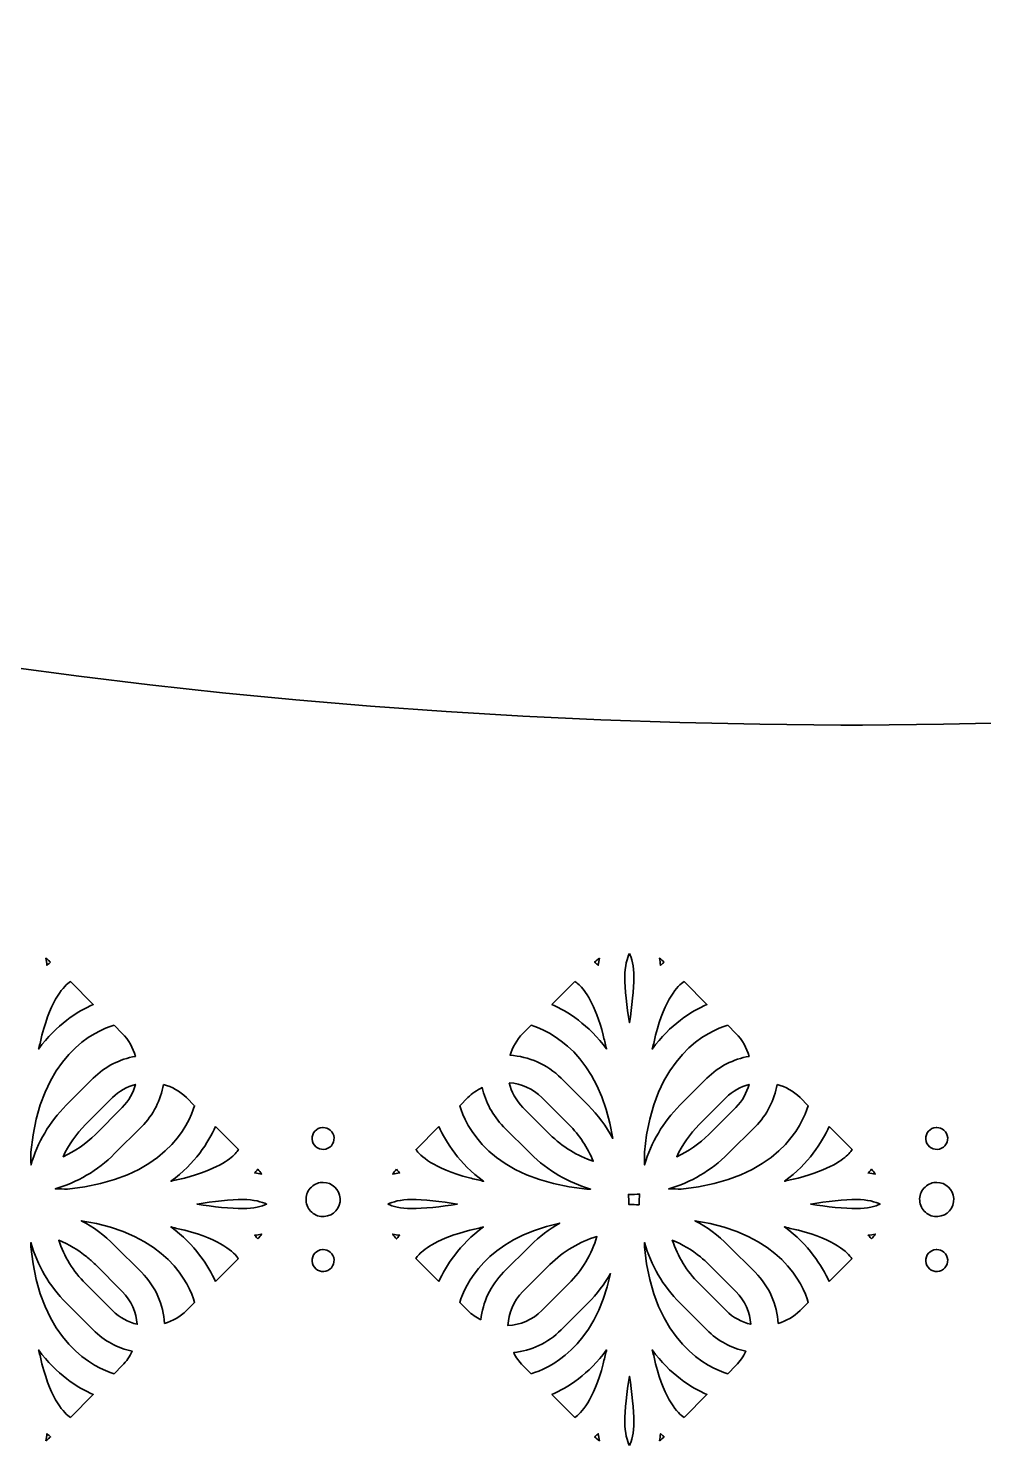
# Model space of a CAD drawing. Header units: millimetres. Extents: x 24 to 984, y -529 to -8.
# Drawn here: x 821.7 to 858.8, y -519.5 to -464.4 of the extents above; entities that cross this region are included whole.
import ezdxf

# ---------------------------------------------------------------- set-up
doc = ezdxf.new("R2010")
doc.units = ezdxf.units.MM
doc.header["$MEASUREMENT"] = 0
doc.layers.add('基本型', color=7, linetype='Continuous', lineweight=0)
doc.layers.add('縫線連接點', color=7, linetype='Continuous', lineweight=0)

# ---------------------------------------------------------------- blocks, each defined once
blk = doc.blocks.new('Block_16')
at = {"layer": '基本型', "color": 251, "lineweight": 35, "true_color": 0x606060}
blk.add_lwpolyline([(853.628, -490.728)], dxfattribs=at)
blk.add_lwpolyline([(853.628, -490.728)], dxfattribs=at)
blk.add_open_spline([(720.837, -255.443), (720.837, -255.443), (728.724, -340.306), (728.724, -340.306), (728.724, -340.306), (767.846, -346.508), (767.846, -346.508), (767.846, -346.508), (760.874, -430.788), (746.186, -463.755), (746.186, -463.755), (785.582, -491.269), (853.215, -491.493), (853.215, -491.493), (853.212, -491.498), (853.212, -491.498), (853.352, -491.498), (853.489, -491.496), (853.628, -491.496), (853.767, -491.496), (853.904, -491.498), (854.043, -491.498), (854.043, -491.498), (854.04, -491.493), (854.04, -491.493), (921.673, -491.269), (961.07, -463.755), (961.07, -463.755), (946.382, -430.788), (939.057, -346.508), (939.057, -346.508), (939.057, -346.508), (978.532, -340.306), (978.532, -340.306), (978.532, -340.306), (984.301, -255.443), (984.301, -255.443)], degree=3, knots=[0, 0, 0, 0, 1, 1, 1, 2, 2, 2, 3, 3, 3, 4, 4, 4, 5, 5, 5, 6, 6, 6, 7, 7, 7, 8, 8, 8, 9, 9, 9, 10, 10, 10, 11, 11, 11, 12, 12, 12, 12], dxfattribs=at)
blk = doc.blocks.new('Block_15')
at = {"layer": '基本型'}
blk.add_blockref('Block_16', (0, 0), dxfattribs=at)

msp = doc.modelspace()

# ---------------------------------------------------------------- linework, layer by layer
at = {"layer": '縫線連接點', "color": 251, "lineweight": 35, "true_color": 0x606060}
for points, knots in [([(822.53, -500.697), (822.489, -500.73), (822.448, -500.762), (822.406, -500.801), (822.4, -500.807), (822.394, -500.815), (822.388, -500.821), (822.377, -500.725), (822.362, -500.634), (822.344, -500.545), (822.41, -500.591), (822.47, -500.643), (822.53, -500.697)], [0, 0, 0, 0, 1, 1, 1, 2, 2, 2, 3, 3, 3, 4, 4, 4, 4]), ([(843.834, -500.545), (843.817, -500.634), (843.802, -500.725), (843.791, -500.821), (843.785, -500.815), (843.779, -500.807), (843.773, -500.801), (843.731, -500.762), (843.69, -500.73), (843.649, -500.697), (843.709, -500.643), (843.769, -500.591), (843.834, -500.545)], [0, 0, 0, 0, 1, 1, 1, 2, 2, 2, 3, 3, 3, 4, 4, 4, 4]), ([(845.001, -500.356), (845.086, -500.529), (845.177, -500.851), (845.177, -501.278), (845.177, -501.72), (845.102, -502.433), (845.001, -503.053), (844.899, -502.433), (844.824, -501.72), (844.824, -501.278), (844.824, -500.851), (844.916, -500.529), (845.001, -500.356)], [0, 0, 0, 0, 1, 1, 1, 2, 2, 2, 3, 3, 3, 4, 4, 4, 4]), ([(846.353, -500.697), (846.312, -500.73), (846.271, -500.762), (846.229, -500.801), (846.223, -500.807), (846.217, -500.815), (846.21, -500.821), (846.2, -500.725), (846.184, -500.634), (846.167, -500.545), (846.232, -500.591), (846.293, -500.643), (846.353, -500.697)], [0, 0, 0, 0, 1, 1, 1, 2, 2, 2, 3, 3, 3, 4, 4, 4, 4]), ([(822.071, -504.035), (822.117, -503.874), (822.157, -503.705), (822.192, -503.531), (822.575, -502.095), (823.057, -501.609), (823.299, -501.451), (823.299, -501.451), (824.186, -502.338), (824.186, -502.338), (823.576, -502.611), (822.759, -503.125), (822.063, -504.07), (822.066, -504.058), (822.068, -504.047), (822.071, -504.035)], [0, 0, 0, 0, 1, 1, 1, 2, 2, 2, 3, 3, 3, 4, 4, 4, 5, 5, 5, 5]), ([(842.886, -501.445), (842.934, -501.477), (842.989, -501.518), (843.047, -501.572), (843.278, -501.789), (843.665, -502.316), (843.988, -503.535), (844.021, -503.703), (844.06, -503.866), (844.104, -504.022), (844.108, -504.037), (844.111, -504.053), (844.114, -504.068), (843.419, -503.125), (842.603, -502.611), (841.993, -502.338), (841.993, -502.338), (842.886, -501.445), (842.886, -501.445)], [0, 0, 0, 0, 1, 1, 1, 2, 2, 2, 3, 3, 3, 4, 4, 4, 5, 5, 5, 6, 6, 6, 6]), ([(845.894, -504.035), (845.94, -503.874), (845.98, -503.705), (846.014, -503.531), (846.397, -502.095), (846.879, -501.609), (847.122, -501.451), (847.122, -501.451), (848.008, -502.338), (848.008, -502.338), (847.398, -502.611), (846.581, -503.125), (845.886, -504.07), (845.888, -504.058), (845.891, -504.047), (845.894, -504.035)], [0, 0, 0, 0, 1, 1, 1, 2, 2, 2, 3, 3, 3, 4, 4, 4, 5, 5, 5, 5]), ([(824.996, -503.148), (824.996, -503.148), (825.314, -503.466), (825.314, -503.466), (825.568, -503.72), (825.732, -504.029), (825.823, -504.354), (825.222, -504.46), (824.647, -504.744), (824.184, -505.207), (824.184, -505.207), (823.137, -506.253), (823.137, -506.253), (822.483, -506.907), (822.02, -507.702), (821.77, -508.57), (821.767, -508.403), (821.764, -508.239), (821.76, -508.076), (822.117, -504.306), (824.264, -503.361), (824.996, -503.148)], [0, 0, 0, 0, 1, 1, 1, 2, 2, 2, 3, 3, 3, 4, 4, 4, 5, 5, 5, 6, 6, 6, 7, 7, 7, 7]), ([(843.398, -506.253), (843.398, -506.253), (842.352, -505.207), (842.352, -505.207), (841.801, -504.656), (841.091, -504.36), (840.368, -504.313), (840.461, -504.003), (840.621, -503.71), (840.865, -503.466), (840.865, -503.466), (841.181, -503.15), (841.181, -503.15), (841.872, -503.357), (843.85, -504.238), (844.353, -507.543), (844.103, -507.073), (843.784, -506.639), (843.398, -506.253)], [0, 0, 0, 0, 1, 1, 1, 2, 2, 2, 3, 3, 3, 4, 4, 4, 5, 5, 5, 6, 6, 6, 6]), ([(848.819, -503.148), (848.819, -503.148), (849.136, -503.466), (849.136, -503.466), (849.391, -503.72), (849.555, -504.029), (849.645, -504.354), (849.045, -504.46), (848.47, -504.744), (848.006, -505.207), (848.006, -505.207), (846.96, -506.253), (846.96, -506.253), (846.306, -506.907), (845.843, -507.702), (845.592, -508.57), (845.59, -508.403), (845.586, -508.239), (845.582, -508.076), (845.939, -504.306), (848.087, -503.361), (848.819, -503.148)], [0, 0, 0, 0, 1, 1, 1, 2, 2, 2, 3, 3, 3, 4, 4, 4, 5, 5, 5, 6, 6, 6, 7, 7, 7, 7]), ([(826.915, -505.446), (827.24, -505.537), (827.548, -505.701), (827.803, -505.955), (827.803, -505.955), (828.119, -506.271), (828.119, -506.271), (827.901, -506.998), (826.938, -509.151), (823.188, -509.509), (823.03, -509.505), (822.871, -509.501), (822.709, -509.499), (823.554, -509.252), (824.35, -508.797), (825.016, -508.132), (825.016, -508.132), (826.062, -507.085), (826.062, -507.085), (826.525, -506.622), (826.808, -506.047), (826.915, -505.446)], [0, 0, 0, 0, 1, 1, 1, 2, 2, 2, 3, 3, 3, 4, 4, 4, 5, 5, 5, 6, 6, 6, 7, 7, 7, 7]), ([(825.314, -506.337), (825.314, -506.337), (824.267, -507.383), (824.267, -507.383), (823.895, -507.756), (823.47, -508.041), (823.018, -508.251), (823.23, -507.792), (823.519, -507.368), (823.886, -507.002), (823.886, -507.002), (824.932, -505.955), (824.932, -505.955), (825.188, -505.699), (825.498, -505.535), (825.824, -505.445), (825.734, -505.771), (825.569, -506.081), (825.314, -506.337)], [0, 0, 0, 0, 1, 1, 1, 2, 2, 2, 3, 3, 3, 4, 4, 4, 5, 5, 5, 6, 6, 6, 6]), ([(838.732, -505.955), (838.898, -505.789), (839.089, -505.666), (839.289, -505.57), (839.412, -506.125), (839.686, -506.654), (840.117, -507.085), (840.117, -507.085), (841.164, -508.132), (841.164, -508.132), (841.835, -508.803), (842.64, -509.26), (843.494, -509.505), (843.443, -509.506), (843.393, -509.508), (843.342, -509.509), (839.573, -509.152), (838.628, -507.005), (838.415, -506.272), (838.415, -506.272), (838.732, -505.955), (838.732, -505.955)], [0, 0, 0, 0, 1, 1, 1, 2, 2, 2, 3, 3, 3, 4, 4, 4, 5, 5, 5, 6, 6, 6, 7, 7, 7, 7]), ([(840.335, -505.378), (840.798, -505.416), (841.25, -505.602), (841.604, -505.955), (841.604, -505.955), (842.65, -507.002), (842.65, -507.002), (843.063, -507.415), (843.383, -507.898), (843.598, -508.426), (842.982, -508.218), (842.402, -507.873), (841.912, -507.383), (841.912, -507.383), (840.865, -506.337), (840.865, -506.337), (840.592, -506.063), (840.419, -505.729), (840.335, -505.378)], [0, 0, 0, 0, 1, 1, 1, 2, 2, 2, 3, 3, 3, 4, 4, 4, 5, 5, 5, 6, 6, 6, 6]), ([(850.738, -505.446), (851.062, -505.537), (851.371, -505.701), (851.626, -505.955), (851.626, -505.955), (851.942, -506.271), (851.942, -506.271), (851.723, -506.998), (850.761, -509.151), (847.011, -509.509), (846.853, -509.505), (846.694, -509.501), (846.531, -509.499), (847.376, -509.252), (848.173, -508.797), (848.838, -508.132), (848.838, -508.132), (849.885, -507.085), (849.885, -507.085), (850.348, -506.622), (850.631, -506.047), (850.738, -505.446)], [0, 0, 0, 0, 1, 1, 1, 2, 2, 2, 3, 3, 3, 4, 4, 4, 5, 5, 5, 6, 6, 6, 7, 7, 7, 7]), ([(849.136, -506.337), (849.136, -506.337), (848.09, -507.383), (848.09, -507.383), (847.718, -507.756), (847.293, -508.041), (846.841, -508.251), (847.053, -507.792), (847.341, -507.368), (847.708, -507.002), (847.708, -507.002), (848.755, -505.955), (848.755, -505.955), (849.01, -505.699), (849.32, -505.535), (849.647, -505.445), (849.556, -505.771), (849.392, -506.081), (849.136, -506.337)], [0, 0, 0, 0, 1, 1, 1, 2, 2, 2, 3, 3, 3, 4, 4, 4, 5, 5, 5, 6, 6, 6, 6]), ([(828.931, -507.083), (828.931, -507.083), (829.824, -507.975), (829.824, -507.975), (829.792, -508.023), (829.751, -508.079), (829.696, -508.137), (829.48, -508.368), (828.953, -508.755), (827.734, -509.078), (827.566, -509.111), (827.403, -509.15), (827.247, -509.194), (827.232, -509.197), (827.216, -509.201), (827.201, -509.204), (828.144, -508.509), (828.658, -507.693), (828.931, -507.083)], [0, 0, 0, 0, 1, 1, 1, 2, 2, 2, 3, 3, 3, 4, 4, 4, 5, 5, 5, 6, 6, 6, 6]), ([(833.082, -507.118), (833.091, -507.117), (833.101, -507.117), (833.11, -507.117), (833.214, -507.117), (833.312, -507.154), (833.39, -507.223), (833.476, -507.298), (833.527, -507.402), (833.535, -507.515), (833.542, -507.629), (833.505, -507.738), (833.43, -507.824), (833.354, -507.91), (833.251, -507.961), (833.137, -507.968), (832.897, -507.982), (832.7, -507.805), (832.684, -507.571), (832.669, -507.336), (832.847, -507.133), (833.082, -507.118)], [0, 0, 0, 0, 1, 1, 1, 2, 2, 2, 3, 3, 3, 4, 4, 4, 5, 5, 5, 6, 6, 6, 7, 7, 7, 7]), ([(837.604, -507.083), (837.878, -507.693), (838.392, -508.51), (839.337, -509.206), (839.325, -509.203), (839.314, -509.201), (839.301, -509.198), (839.141, -509.152), (838.971, -509.112), (838.798, -509.077), (837.361, -508.694), (836.876, -508.212), (836.717, -507.97), (836.717, -507.97), (837.604, -507.083), (837.604, -507.083)], [0, 0, 0, 0, 1, 1, 1, 2, 2, 2, 3, 3, 3, 4, 4, 4, 5, 5, 5, 5]), ([(852.754, -507.083), (852.754, -507.083), (853.646, -507.975), (853.646, -507.975), (853.615, -508.023), (853.574, -508.079), (853.519, -508.137), (853.302, -508.368), (852.776, -508.755), (851.556, -509.078), (851.389, -509.111), (851.226, -509.15), (851.07, -509.194), (851.054, -509.197), (851.039, -509.201), (851.023, -509.204), (851.967, -508.509), (852.481, -507.693), (852.754, -507.083)], [0, 0, 0, 0, 1, 1, 1, 2, 2, 2, 3, 3, 3, 4, 4, 4, 5, 5, 5, 6, 6, 6, 6]), ([(856.904, -507.118), (856.914, -507.117), (856.923, -507.117), (856.933, -507.117), (857.036, -507.117), (857.135, -507.154), (857.213, -507.223), (857.299, -507.298), (857.35, -507.402), (857.357, -507.515), (857.365, -507.629), (857.327, -507.738), (857.252, -507.824), (857.177, -507.91), (857.073, -507.961), (856.96, -507.968), (856.719, -507.982), (856.522, -507.805), (856.507, -507.571), (856.492, -507.336), (856.67, -507.133), (856.904, -507.118)], [0, 0, 0, 0, 1, 1, 1, 2, 2, 2, 3, 3, 3, 4, 4, 4, 5, 5, 5, 6, 6, 6, 7, 7, 7, 7]), ([(830.467, -508.863), (830.507, -508.821), (830.538, -508.78), (830.572, -508.739), (830.626, -508.799), (830.678, -508.86), (830.723, -508.924), (830.634, -508.907), (830.543, -508.892), (830.448, -508.881), (830.454, -508.875), (830.461, -508.869), (830.467, -508.863)], [0, 0, 0, 0, 1, 1, 1, 2, 2, 2, 3, 3, 3, 4, 4, 4, 4]), ([(835.964, -508.739), (835.997, -508.78), (836.028, -508.821), (836.068, -508.863), (836.074, -508.869), (836.082, -508.875), (836.088, -508.881), (835.992, -508.892), (835.901, -508.907), (835.812, -508.924), (835.858, -508.86), (835.91, -508.799), (835.964, -508.739)], [0, 0, 0, 0, 1, 1, 1, 2, 2, 2, 3, 3, 3, 4, 4, 4, 4]), ([(854.29, -508.863), (854.33, -508.821), (854.361, -508.78), (854.394, -508.739), (854.448, -508.799), (854.5, -508.86), (854.546, -508.924), (854.457, -508.907), (854.366, -508.892), (854.27, -508.881), (854.276, -508.875), (854.284, -508.869), (854.29, -508.863)], [0, 0, 0, 0, 1, 1, 1, 2, 2, 2, 3, 3, 3, 4, 4, 4, 4]), ([(833.152, -510.574), (832.977, -510.587), (832.805, -510.527), (832.672, -510.41), (832.539, -510.294), (832.459, -510.132), (832.448, -509.955), (832.436, -509.778), (832.494, -509.608), (832.611, -509.475), (832.728, -509.341), (832.889, -509.262), (833.066, -509.251), (833.081, -509.249), (833.095, -509.249), (833.11, -509.249), (833.456, -509.249), (833.748, -509.519), (833.771, -509.869), (833.795, -510.234), (833.517, -510.55), (833.152, -510.574)], [0, 0, 0, 0, 1, 1, 1, 2, 2, 2, 3, 3, 3, 4, 4, 4, 5, 5, 5, 6, 6, 6, 7, 7, 7, 7]), ([(856.975, -510.574), (856.8, -510.587), (856.628, -510.527), (856.495, -510.41), (856.361, -510.294), (856.282, -510.132), (856.27, -509.955), (856.259, -509.778), (856.317, -509.608), (856.434, -509.475), (856.55, -509.341), (856.712, -509.262), (856.889, -509.251), (856.903, -509.249), (856.918, -509.249), (856.932, -509.249), (857.278, -509.249), (857.571, -509.519), (857.594, -509.869), (857.617, -510.234), (857.34, -510.55), (856.975, -510.574)], [0, 0, 0, 0, 1, 1, 1, 2, 2, 2, 3, 3, 3, 4, 4, 4, 5, 5, 5, 6, 6, 6, 7, 7, 7, 7]), ([(829.991, -510.267), (829.549, -510.267), (828.836, -510.192), (828.215, -510.091), (828.836, -509.989), (829.549, -509.914), (829.991, -509.914), (830.418, -509.914), (830.74, -510.006), (830.913, -510.091), (830.74, -510.176), (830.418, -510.267), (829.991, -510.267)], [0, 0, 0, 0, 1, 1, 1, 2, 2, 2, 3, 3, 3, 4, 4, 4, 4]), ([(835.622, -510.091), (835.795, -510.006), (836.117, -509.914), (836.544, -509.914), (836.986, -509.914), (837.7, -509.989), (838.32, -510.091), (837.7, -510.192), (836.986, -510.267), (836.544, -510.267), (836.117, -510.267), (835.795, -510.176), (835.622, -510.091)], [0, 0, 0, 0, 1, 1, 1, 2, 2, 2, 3, 3, 3, 4, 4, 4, 4]), ([(845.378, -510.124), (845.246, -510.115), (845.113, -510.107), (844.981, -510.107), (844.981, -510.102), (844.982, -510.096), (844.982, -510.091), (844.982, -509.965), (844.972, -509.841), (844.964, -509.717), (844.976, -509.717), (844.989, -509.719), (845.001, -509.719), (845.133, -509.719), (845.264, -509.709), (845.395, -509.7), (845.386, -509.83), (845.376, -509.959), (845.376, -510.091), (845.376, -510.102), (845.378, -510.113), (845.378, -510.124)], [0, 0, 0, 0, 1, 1, 1, 2, 2, 2, 3, 3, 3, 4, 4, 4, 5, 5, 5, 6, 6, 6, 7, 7, 7, 7]), ([(853.814, -510.267), (853.372, -510.267), (852.659, -510.192), (852.038, -510.091), (852.659, -509.989), (853.372, -509.914), (853.814, -509.914), (854.241, -509.914), (854.563, -510.006), (854.736, -510.091), (854.563, -510.176), (854.241, -510.267), (853.814, -510.267)], [0, 0, 0, 0, 1, 1, 1, 2, 2, 2, 3, 3, 3, 4, 4, 4, 4]), ([(827.803, -514.226), (827.559, -514.471), (827.265, -514.63), (826.955, -514.724), (826.909, -514.001), (826.613, -513.291), (826.062, -512.74), (826.062, -512.74), (825.016, -511.693), (825.016, -511.693), (824.624, -511.302), (824.186, -510.983), (823.72, -510.736), (827.052, -511.234), (827.918, -513.212), (828.121, -513.909), (828.121, -513.909), (827.803, -514.226), (827.803, -514.226)], [0, 0, 0, 0, 1, 1, 1, 2, 2, 2, 3, 3, 3, 4, 4, 4, 5, 5, 5, 6, 6, 6, 6]), ([(828.931, -513.098), (828.658, -512.488), (828.144, -511.671), (827.198, -510.975), (827.211, -510.978), (827.222, -510.981), (827.234, -510.984), (827.395, -511.03), (827.564, -511.07), (827.737, -511.104), (829.174, -511.487), (829.659, -511.969), (829.818, -512.212), (829.818, -512.212), (828.931, -513.098), (828.931, -513.098)], [0, 0, 0, 0, 1, 1, 1, 2, 2, 2, 3, 3, 3, 4, 4, 4, 5, 5, 5, 5]), ([(837.604, -513.098), (837.604, -513.098), (836.712, -512.206), (836.712, -512.206), (836.744, -512.158), (836.784, -512.102), (836.839, -512.044), (837.056, -511.814), (837.582, -511.426), (838.802, -511.104), (838.969, -511.07), (839.132, -511.032), (839.288, -510.987), (839.304, -510.984), (839.319, -510.981), (839.335, -510.977), (838.391, -511.673), (837.877, -512.489), (837.604, -513.098)], [0, 0, 0, 0, 1, 1, 1, 2, 2, 2, 3, 3, 3, 4, 4, 4, 5, 5, 5, 6, 6, 6, 6]), ([(839.235, -514.582), (839.055, -514.489), (838.883, -514.377), (838.732, -514.226), (838.732, -514.226), (838.416, -513.91), (838.416, -513.91), (838.613, -513.256), (839.411, -511.449), (842.299, -510.831), (841.893, -511.064), (841.51, -511.347), (841.164, -511.693), (841.164, -511.693), (840.117, -512.74), (840.117, -512.74), (839.602, -513.255), (839.309, -513.909), (839.235, -514.582)], [0, 0, 0, 0, 1, 1, 1, 2, 2, 2, 3, 3, 3, 4, 4, 4, 5, 5, 5, 6, 6, 6, 6]), ([(851.626, -514.226), (851.382, -514.471), (851.088, -514.63), (850.778, -514.724), (850.732, -514.001), (850.436, -513.291), (849.885, -512.74), (849.885, -512.74), (848.838, -511.693), (848.838, -511.693), (848.446, -511.302), (848.009, -510.983), (847.543, -510.736), (850.874, -511.234), (851.74, -513.212), (851.943, -513.909), (851.943, -513.909), (851.626, -514.226), (851.626, -514.226)], [0, 0, 0, 0, 1, 1, 1, 2, 2, 2, 3, 3, 3, 4, 4, 4, 5, 5, 5, 6, 6, 6, 6]), ([(852.754, -513.098), (852.48, -512.488), (851.966, -511.671), (851.021, -510.975), (851.033, -510.978), (851.045, -510.981), (851.057, -510.984), (851.218, -511.03), (851.387, -511.07), (851.56, -511.104), (852.996, -511.487), (853.482, -511.969), (853.641, -512.212), (853.641, -512.212), (852.754, -513.098), (852.754, -513.098)], [0, 0, 0, 0, 1, 1, 1, 2, 2, 2, 3, 3, 3, 4, 4, 4, 5, 5, 5, 5]), ([(825.314, -516.359), (825.314, -516.359), (824.998, -516.675), (824.998, -516.675), (824.27, -516.457), (822.118, -515.494), (821.76, -511.744), (821.761, -511.692), (821.763, -511.641), (821.764, -511.588), (822.013, -512.465), (822.478, -513.268), (823.137, -513.928), (823.137, -513.928), (824.184, -514.975), (824.184, -514.975), (824.615, -515.406), (825.143, -515.68), (825.699, -515.802), (825.603, -516.002), (825.48, -516.193), (825.314, -516.359)], [0, 0, 0, 0, 1, 1, 1, 2, 2, 2, 3, 3, 3, 4, 4, 4, 5, 5, 5, 6, 6, 6, 7, 7, 7, 7]), ([(824.932, -514.226), (824.932, -514.226), (823.886, -513.18), (823.886, -513.18), (823.405, -512.699), (823.055, -512.122), (822.844, -511.493), (823.231, -511.652), (823.599, -511.868), (823.936, -512.142), (824.05, -512.235), (824.161, -512.335), (824.267, -512.442), (824.267, -512.442), (825.314, -513.488), (825.314, -513.488), (825.667, -513.841), (825.853, -514.294), (825.891, -514.757), (825.54, -514.672), (825.206, -514.5), (824.932, -514.226)], [0, 0, 0, 0, 1, 1, 1, 2, 2, 2, 3, 3, 3, 4, 4, 4, 5, 5, 5, 6, 6, 6, 7, 7, 7, 7]), ([(830.572, -511.443), (830.538, -511.402), (830.507, -511.361), (830.467, -511.319), (830.461, -511.313), (830.454, -511.307), (830.448, -511.3), (830.543, -511.29), (830.634, -511.275), (830.723, -511.257), (830.677, -511.322), (830.625, -511.383), (830.572, -511.443)], [0, 0, 0, 0, 1, 1, 1, 2, 2, 2, 3, 3, 3, 4, 4, 4, 4]), ([(836.068, -511.319), (836.029, -511.361), (835.997, -511.402), (835.964, -511.443), (835.91, -511.383), (835.858, -511.322), (835.813, -511.257), (835.901, -511.275), (835.992, -511.29), (836.088, -511.3), (836.082, -511.307), (836.074, -511.313), (836.068, -511.319)], [0, 0, 0, 0, 1, 1, 1, 2, 2, 2, 3, 3, 3, 4, 4, 4, 4]), ([(840.865, -513.488), (840.865, -513.488), (841.912, -512.442), (841.912, -512.442), (842.44, -511.914), (843.071, -511.55), (843.741, -511.349), (843.537, -512.035), (843.167, -512.662), (842.65, -513.18), (842.65, -513.18), (841.604, -514.226), (841.604, -514.226), (841.237, -514.592), (840.764, -514.781), (840.283, -514.808), (840.31, -514.328), (840.499, -513.854), (840.865, -513.488)], [0, 0, 0, 0, 1, 1, 1, 2, 2, 2, 3, 3, 3, 4, 4, 4, 5, 5, 5, 6, 6, 6, 6]), ([(849.136, -516.359), (849.136, -516.359), (848.82, -516.675), (848.82, -516.675), (848.093, -516.457), (845.94, -515.494), (845.582, -511.744), (845.584, -511.692), (845.586, -511.641), (845.587, -511.588), (845.836, -512.465), (846.3, -513.268), (846.96, -513.928), (846.96, -513.928), (848.006, -514.975), (848.006, -514.975), (848.438, -515.406), (848.966, -515.68), (849.522, -515.802), (849.425, -516.002), (849.302, -516.193), (849.136, -516.359)], [0, 0, 0, 0, 1, 1, 1, 2, 2, 2, 3, 3, 3, 4, 4, 4, 5, 5, 5, 6, 6, 6, 7, 7, 7, 7]), ([(848.755, -514.226), (848.755, -514.226), (847.708, -513.18), (847.708, -513.18), (847.228, -512.699), (846.878, -512.122), (846.666, -511.493), (847.053, -511.652), (847.422, -511.868), (847.759, -512.142), (847.873, -512.235), (847.984, -512.335), (848.09, -512.442), (848.09, -512.442), (849.136, -513.488), (849.136, -513.488), (849.489, -513.841), (849.676, -514.294), (849.714, -514.757), (849.363, -514.672), (849.028, -514.5), (848.755, -514.226)], [0, 0, 0, 0, 1, 1, 1, 2, 2, 2, 3, 3, 3, 4, 4, 4, 5, 5, 5, 6, 6, 6, 7, 7, 7, 7]), ([(854.394, -511.443), (854.361, -511.402), (854.33, -511.361), (854.29, -511.319), (854.284, -511.313), (854.276, -511.307), (854.27, -511.3), (854.366, -511.29), (854.457, -511.275), (854.545, -511.257), (854.5, -511.322), (854.448, -511.383), (854.394, -511.443)], [0, 0, 0, 0, 1, 1, 1, 2, 2, 2, 3, 3, 3, 4, 4, 4, 4]), ([(833.43, -512.562), (833.354, -512.648), (833.251, -512.699), (833.137, -512.707), (832.897, -512.724), (832.7, -512.543), (832.684, -512.309), (832.669, -512.074), (832.847, -511.872), (833.082, -511.856), (833.091, -511.855), (833.101, -511.855), (833.11, -511.855), (833.214, -511.855), (833.312, -511.892), (833.39, -511.961), (833.476, -512.036), (833.527, -512.14), (833.535, -512.254), (833.542, -512.367), (833.505, -512.477), (833.43, -512.562)], [0, 0, 0, 0, 1, 1, 1, 2, 2, 2, 3, 3, 3, 4, 4, 4, 5, 5, 5, 6, 6, 6, 7, 7, 7, 7]), ([(857.252, -512.562), (857.177, -512.648), (857.073, -512.699), (856.96, -512.707), (856.719, -512.724), (856.522, -512.543), (856.507, -512.309), (856.492, -512.074), (856.67, -511.872), (856.904, -511.856), (856.914, -511.855), (856.923, -511.855), (856.933, -511.855), (857.036, -511.855), (857.135, -511.892), (857.213, -511.961), (857.299, -512.036), (857.35, -512.14), (857.357, -512.254), (857.365, -512.367), (857.327, -512.477), (857.252, -512.562)], [0, 0, 0, 0, 1, 1, 1, 2, 2, 2, 3, 3, 3, 4, 4, 4, 5, 5, 5, 6, 6, 6, 7, 7, 7, 7]), ([(841.182, -516.677), (841.182, -516.677), (840.865, -516.359), (840.865, -516.359), (840.715, -516.209), (840.602, -516.037), (840.509, -515.857), (841.182, -515.783), (841.836, -515.49), (842.352, -514.975), (842.352, -514.975), (843.398, -513.928), (843.398, -513.928), (843.742, -513.584), (844.029, -513.199), (844.264, -512.788), (843.651, -515.699), (841.842, -516.485), (841.182, -516.677)], [0, 0, 0, 0, 1, 1, 1, 2, 2, 2, 3, 3, 3, 4, 4, 4, 5, 5, 5, 6, 6, 6, 6]), ([(823.299, -518.374), (823.057, -518.216), (822.575, -517.73), (822.192, -516.293), (822.157, -516.12), (822.117, -515.951), (822.071, -515.79), (822.068, -515.778), (822.066, -515.767), (822.063, -515.755), (822.759, -516.7), (823.576, -517.214), (824.186, -517.487), (824.186, -517.487), (823.299, -518.374), (823.299, -518.374)], [0, 0, 0, 0, 1, 1, 1, 2, 2, 2, 3, 3, 3, 4, 4, 4, 5, 5, 5, 5]), ([(844.108, -515.79), (844.062, -515.951), (844.022, -516.12), (843.987, -516.293), (843.604, -517.73), (843.122, -518.216), (842.88, -518.374), (842.88, -518.374), (841.993, -517.487), (841.993, -517.487), (842.603, -517.214), (843.42, -516.7), (844.116, -515.755), (844.113, -515.767), (844.111, -515.778), (844.108, -515.79)], [0, 0, 0, 0, 1, 1, 1, 2, 2, 2, 3, 3, 3, 4, 4, 4, 5, 5, 5, 5]), ([(847.122, -518.374), (846.88, -518.216), (846.397, -517.73), (846.014, -516.293), (845.98, -516.12), (845.94, -515.951), (845.894, -515.79), (845.891, -515.778), (845.888, -515.767), (845.886, -515.755), (846.581, -516.7), (847.398, -517.214), (848.008, -517.487), (848.008, -517.487), (847.122, -518.374), (847.122, -518.374)], [0, 0, 0, 0, 1, 1, 1, 2, 2, 2, 3, 3, 3, 4, 4, 4, 5, 5, 5, 5]), ([(845.001, -519.469), (844.916, -519.296), (844.824, -518.974), (844.824, -518.547), (844.824, -518.105), (844.899, -517.392), (845.001, -516.772), (845.102, -517.392), (845.177, -518.105), (845.177, -518.547), (845.177, -518.974), (845.086, -519.296), (845.001, -519.469)], [0, 0, 0, 0, 1, 1, 1, 2, 2, 2, 3, 3, 3, 4, 4, 4, 4]), ([(822.345, -519.279), (822.362, -519.19), (822.377, -519.099), (822.388, -519.004), (822.394, -519.01), (822.4, -519.018), (822.406, -519.024), (822.448, -519.063), (822.489, -519.095), (822.529, -519.128), (822.47, -519.182), (822.409, -519.234), (822.345, -519.279)], [0, 0, 0, 0, 1, 1, 1, 2, 2, 2, 3, 3, 3, 4, 4, 4, 4]), ([(843.65, -519.128), (843.69, -519.095), (843.731, -519.063), (843.773, -519.024), (843.779, -519.018), (843.785, -519.01), (843.791, -519.004), (843.802, -519.099), (843.817, -519.19), (843.834, -519.279), (843.77, -519.234), (843.709, -519.182), (843.65, -519.128)], [0, 0, 0, 0, 1, 1, 1, 2, 2, 2, 3, 3, 3, 4, 4, 4, 4]), ([(846.167, -519.279), (846.185, -519.19), (846.2, -519.099), (846.21, -519.004), (846.217, -519.01), (846.223, -519.018), (846.229, -519.024), (846.271, -519.063), (846.311, -519.095), (846.352, -519.128), (846.292, -519.182), (846.232, -519.234), (846.167, -519.279)], [0, 0, 0, 0, 1, 1, 1, 2, 2, 2, 3, 3, 3, 4, 4, 4, 4])]:
    msp.add_open_spline(points, degree=3, knots=knots, dxfattribs=at)

# ---------------------------------------------------------------- block references
at = {"layer": '基本型'}
msp.add_blockref('Block_15', (0, 0), dxfattribs=at)

doc.saveas('drawing.dxf')
